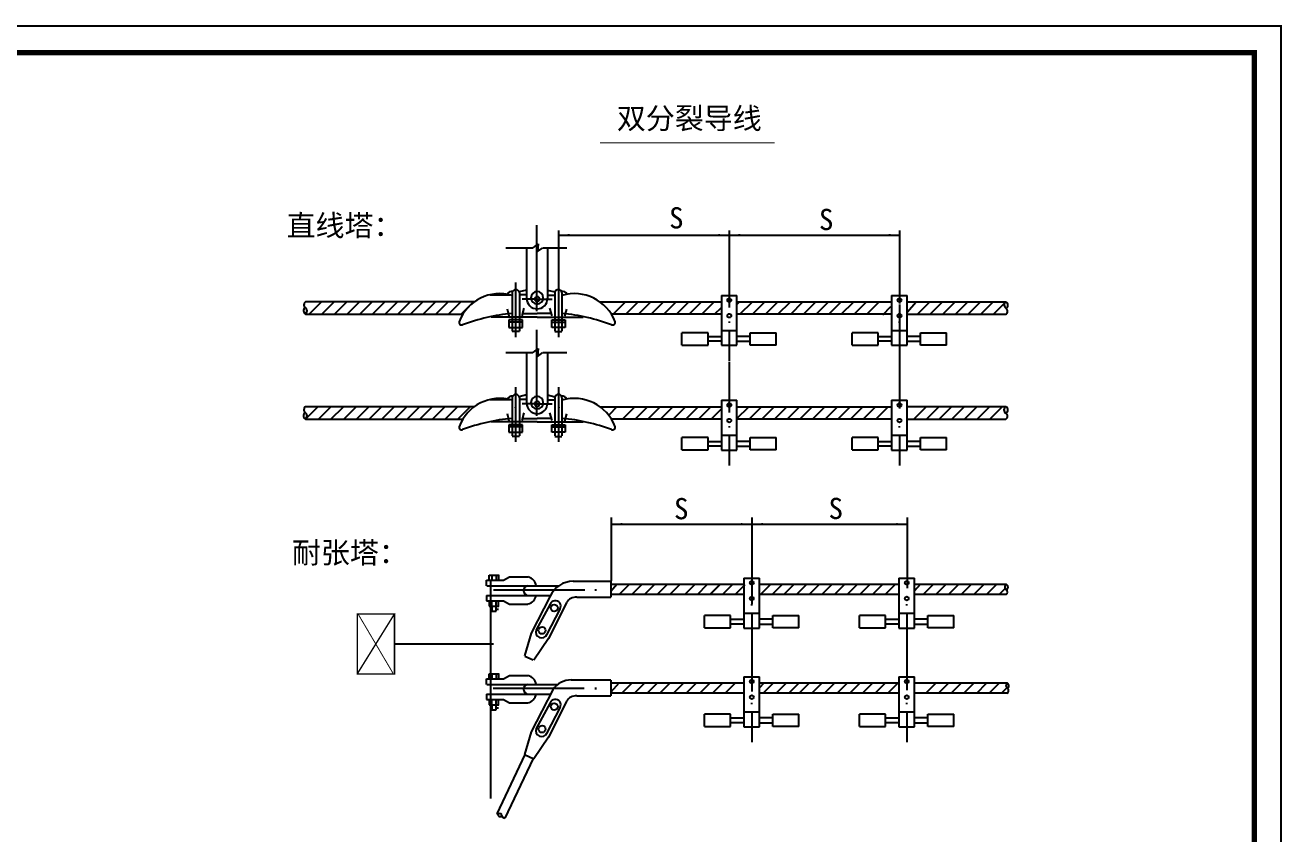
# Model space of a CAD drawing. Extents: x 457 to 4918, y -67 to 391.
# Drawn here: x 4681.3 to 4918, y 85.1 to 237.4 of the extents above; entities that cross this region are included whole.
import ezdxf

# ---------------------------------------------------------------- set-up
doc = ezdxf.new("R2010")
doc.units = 0
doc.header["$LTSCALE"] = 40
doc.header["$MEASUREMENT"] = 0
doc.layers.get('0').update_dxf_attribs({"linetype": 'CONTINUOUS'})
doc.layers.add('1', color=2, linetype='CONTINUOUS')
doc.styles.add('图签 宋体4', font='', dxfattribs={"height": 4})
doc.styles.get('图签 宋体4').set_extended_font_data('SimSun')

# ---------------------------------------------------------------- blocks, each defined once
blk = doc.blocks.new('*X31')
at = {"color": 0}
blk.add_line((78.89, 235), (83.05, 235), dxfattribs=at)

msp = doc.modelspace()

# ---------------------------------------------------------------- linework, layer by layer
at = {"color": 0}
for p, q in [((4777.67, 183.53), (4777.67, 199.73)), ((4771.83, 195.45), (4776.89, 195.45)), ((4775.73, 195.41), (4775.73, 185.96)), ((4776.94, 195.46), (4777.87, 196.21)), ((4777.87, 196.21), (4777.78, 194.72)), ((4777.78, 194.72), (4778.79, 195.46)), ((4778.84, 195.45), (4783.32, 195.45)), ((4779.65, 195.41), (4779.65, 185.96)), ((4773.65, 188.93), (4773.65, 178.64)), ((4775.73, 187.49), (4774.32, 187.13)), ((4779.65, 187.49), (4781.06, 187.14)), ((4781.73, 188.93), (4781.73, 178.64)), ((4765.87, 185.25), (4734.05, 185.25)), ((4734.76, 182.93), (4737.09, 185.25)), ((4737.15, 182.93), (4739.47, 185.25)), ((4739.54, 182.93), (4741.86, 185.25)), ((4741.92, 182.93), (4744.25, 185.25)), ((4744.31, 182.93), (4746.63, 185.25)), ((4746.69, 182.93), (4749.02, 185.25)), ((4749.08, 182.93), (4751.4, 185.25)), ((4751.47, 182.93), (4753.79, 185.25)), ((4753.85, 182.93), (4756.18, 185.25)), ((4756.24, 182.93), (4758.56, 185.25)), ((4758.63, 182.93), (4760.95, 185.25)), ((4761.01, 182.93), (4763.34, 185.25)), ((4763.4, 182.93), (4765.72, 185.25)), ((4773.02, 186.95), (4773.02, 179.75)), ((4774.36, 186.95), (4774.36, 179.75)), ((4775.73, 186.6), (4774.36, 186.6)), ((4777.69, 185.79), (4774.86, 185.79)), ((4777.69, 185.79), (4780.53, 185.79)), ((4779.65, 186.52), (4781.02, 186.52)), ((4781.02, 186.95), (4781.02, 179.75)), ((4782.37, 186.95), (4782.37, 179.75)), ((4789.51, 185.25), (4812.41, 185.25)), ((4792.04, 182.93), (4794.36, 185.25)), ((4794.42, 182.93), (4796.75, 185.25)), ((4796.81, 182.93), (4799.13, 185.25)), ((4799.2, 182.93), (4801.52, 185.25)), ((4801.58, 182.93), (4803.91, 185.25)), ((4803.97, 182.93), (4806.29, 185.25)), ((4806.36, 182.93), (4808.68, 185.25)), ((4808.74, 182.93), (4811.07, 185.25)), ((4812.41, 186.46), (4812.41, 177.08)), ((4812.41, 186.46), (4815.34, 186.46)), ((4815.34, 177.08), (4815.34, 186.46)), ((4815.34, 185.25), (4844.42, 185.25)), ((4815.34, 184.75), (4815.84, 185.25)), ((4815.9, 182.93), (4818.23, 185.25)), ((4818.29, 182.93), (4820.61, 185.25)), ((4820.68, 182.93), (4823, 185.25)), ((4823.06, 182.93), (4825.39, 185.25)), ((4825.45, 182.93), (4827.77, 185.25)), ((4827.84, 182.93), (4830.16, 185.25)), ((4830.22, 182.93), (4832.55, 185.25)), ((4832.61, 182.93), (4834.93, 185.25)), ((4834.99, 182.93), (4837.32, 185.25)), ((4837.38, 182.93), (4839.7, 185.25)), ((4839.77, 182.93), (4842.09, 185.25)), ((4844.46, 186.46), (4844.46, 177.08)), ((4844.46, 186.46), (4847.39, 186.46)), ((4845.98, 165.2), (4845.98, 184.77)), ((4847.35, 185.27), (4866, 185.27)), ((4847.39, 177.08), (4847.39, 186.46)), ((4849, 185.16), (4847.45, 183.35)), ((4849.31, 182.93), (4851.66, 185.27)), ((4851.7, 182.93), (4854.04, 185.27)), ((4854.09, 182.93), (4856.43, 185.27)), ((4856.47, 182.93), (4858.82, 185.27)), ((4858.86, 182.93), (4861.2, 185.27)), ((4861.25, 182.93), (4863.59, 185.27)), ((4863.63, 182.93), (4865.98, 185.27)), ((4734.05, 182.93), (4763.71, 182.93)), ((4777.69, 182.38), (4769.05, 182.38)), ((4772.45, 182.55), (4772.09, 183.91)), ((4774.86, 182.64), (4775.28, 184.08)), ((4775, 183.06), (4777.69, 183.06)), ((4780.39, 183.06), (4777.69, 183.06)), ((4777.69, 182.38), (4786.34, 182.38)), ((4780.53, 182.64), (4780.1, 184.08)), ((4782.94, 182.55), (4783.29, 183.91)), ((4812.41, 182.93), (4791.68, 182.93)), ((4811.13, 182.93), (4812.41, 184.21)), ((4844.42, 182.93), (4815.34, 182.93)), ((4842.78, 182.83), (4844.33, 184.39)), ((4847.35, 182.93), (4866, 182.93)), ((4774.93, 181.87), (4772.38, 181.87)), ((4772.38, 181.87), (4772.38, 180.43)), ((4774.93, 181.45), (4772.38, 181.45)), ((4772.38, 180.43), (4774.93, 180.43)), ((4774.93, 180.43), (4774.93, 181.87)), ((4777.67, 163.79), (4777.67, 179.99)), ((4780.46, 180.43), (4780.46, 181.87)), ((4780.46, 181.87), (4783.01, 181.87)), ((4780.46, 181.45), (4783.01, 181.45)), ((4783.01, 180.43), (4780.46, 180.43)), ((4783.01, 181.87), (4783.01, 180.43)), ((4813.92, 181.31), (4813.92, 181.56)), ((4845.97, 181.31), (4845.97, 181.56)), ((4774.36, 179.66), (4773.02, 179.66)), ((4781.02, 179.66), (4782.37, 179.66)), ((4809.88, 179.44), (4804.98, 179.44)), ((4804.98, 177.13), (4804.98, 179.44)), ((4809.88, 179.22), (4809.88, 179.44)), ((4809.88, 177.51), (4809.88, 179.23)), ((4809.88, 178.73), (4812.38, 178.73)), ((4812.38, 177.84), (4809.88, 177.84)), ((4812.41, 179.87), (4815.33, 179.87)), ((4813.89, 179.63), (4813.89, 174.17)), ((4817.84, 178.73), (4815.34, 178.73)), ((4815.34, 177.84), (4817.84, 177.84)), ((4817.84, 179.22), (4817.84, 179.44)), ((4817.84, 179.44), (4822.74, 179.44)), ((4817.84, 177.51), (4817.84, 179.23)), ((4822.74, 177.13), (4822.74, 179.44)), ((4841.93, 179.44), (4837.04, 179.44)), ((4837.04, 177.13), (4837.04, 179.44)), ((4841.93, 179.22), (4841.93, 179.44)), ((4841.93, 177.51), (4841.93, 179.23)), ((4841.93, 178.73), (4844.44, 178.73)), ((4844.44, 177.84), (4841.93, 177.84)), ((4844.46, 179.87), (4847.38, 179.87)), ((4849.89, 178.73), (4847.39, 178.73)), ((4847.39, 177.84), (4849.89, 177.84)), ((4849.89, 179.44), (4854.79, 179.44)), ((4849.89, 179.22), (4849.89, 179.44)), ((4849.89, 177.51), (4849.89, 179.23)), ((4854.79, 177.13), (4854.79, 179.44)), ((4771.83, 175.71), (4776.89, 175.71)), ((4775.73, 175.67), (4775.73, 166.22)), ((4776.94, 175.72), (4777.87, 176.46)), ((4777.87, 176.46), (4777.78, 174.98)), ((4777.78, 174.98), (4778.79, 175.72)), ((4778.84, 175.71), (4783.32, 175.71)), ((4779.65, 175.67), (4779.65, 166.22)), ((4804.98, 177.13), (4809.88, 177.13)), ((4809.88, 177.13), (4809.88, 177.51)), ((4812.41, 177.08), (4815.34, 177.08)), ((4817.84, 177.13), (4817.84, 177.51)), ((4822.74, 177.13), (4817.84, 177.13)), ((4837.04, 177.13), (4841.93, 177.13)), ((4841.93, 177.13), (4841.93, 177.51)), ((4844.46, 177.08), (4847.39, 177.08)), ((4849.89, 177.13), (4849.89, 177.51)), ((4854.79, 177.13), (4849.89, 177.13)), ((4813.89, 173.97), (4813.89, 164.45)), ((4773.65, 169.19), (4773.65, 158.9)), ((4781.73, 169.19), (4781.73, 158.9)), ((4773.02, 167.21), (4773.02, 160)), ((4775.71, 167.74), (4774.32, 167.39)), ((4774.36, 167.21), (4774.36, 160)), ((4775.67, 166.86), (4774.36, 166.86)), ((4777.69, 166.04), (4774.86, 166.04)), ((4777.69, 166.04), (4780.53, 166.04)), ((4779.65, 167.75), (4781.06, 167.39)), ((4779.65, 166.78), (4781.02, 166.78)), ((4781.02, 167.21), (4781.02, 160)), ((4782.37, 167.21), (4782.37, 160)), ((4812.41, 166.72), (4812.41, 157.33)), ((4812.41, 166.72), (4815.34, 166.72)), ((4815.34, 157.33), (4815.34, 166.72)), ((4844.46, 166.72), (4844.46, 157.33)), ((4844.46, 166.72), (4847.39, 166.72)), ((4847.39, 157.33), (4847.39, 166.72)), ((4765.87, 165.51), (4734.05, 165.51)), ((4734.11, 163.19), (4736.43, 165.51)), ((4736.5, 163.19), (4738.82, 165.51)), ((4738.88, 163.19), (4741.21, 165.51)), ((4741.27, 163.19), (4743.59, 165.51)), ((4743.66, 163.19), (4745.98, 165.51)), ((4746.04, 163.19), (4748.37, 165.51)), ((4748.43, 163.19), (4750.75, 165.51)), ((4750.82, 163.19), (4753.14, 165.51)), ((4753.2, 163.19), (4755.53, 165.51)), ((4755.59, 163.19), (4757.91, 165.51)), ((4757.98, 163.19), (4760.3, 165.51)), ((4760.36, 163.19), (4762.69, 165.51)), ((4762.75, 163.19), (4765.07, 165.51)), ((4772.45, 162.81), (4772.09, 164.17)), ((4774.86, 162.9), (4775.28, 164.34)), ((4775, 163.32), (4777.69, 163.32)), ((4780.39, 163.32), (4777.69, 163.32)), ((4780.53, 162.9), (4780.1, 164.34)), ((4782.94, 162.81), (4783.29, 164.17)), ((4789.51, 165.51), (4812.41, 165.51)), ((4792.74, 165.47), (4791.18, 163.92)), ((4793.77, 163.19), (4796.1, 165.51)), ((4796.16, 163.19), (4798.48, 165.51)), ((4798.55, 163.19), (4800.87, 165.51)), ((4800.93, 163.19), (4803.26, 165.51)), ((4803.32, 163.19), (4805.64, 165.51)), ((4805.71, 163.19), (4808.03, 165.51)), ((4808.09, 163.19), (4810.42, 165.51)), ((4810.48, 163.19), (4812.41, 165.11)), ((4815.34, 165.51), (4844.42, 165.51)), ((4815.34, 163.27), (4817.58, 165.51)), ((4817.64, 163.19), (4819.96, 165.51)), ((4820.03, 163.19), (4822.35, 165.51)), ((4822.41, 163.19), (4824.73, 165.51)), ((4824.8, 163.19), (4827.12, 165.51)), ((4827.18, 163.19), (4829.51, 165.51)), ((4829.57, 163.19), (4831.89, 165.51)), ((4831.96, 163.19), (4834.28, 165.51)), ((4834.34, 163.19), (4836.67, 165.51)), ((4836.73, 163.19), (4839.05, 165.51)), ((4839.12, 163.19), (4841.44, 165.51)), ((4841.5, 163.19), (4843.83, 165.51)), ((4847.35, 165.53), (4866, 165.53)), ((4848.66, 163.19), (4851.01, 165.53)), ((4851.05, 163.19), (4853.39, 165.53)), ((4853.44, 163.19), (4855.78, 165.53)), ((4855.82, 163.19), (4858.16, 165.53)), ((4858.21, 163.19), (4860.55, 165.53)), ((4860.6, 163.19), (4862.94, 165.53)), ((4862.98, 163.19), (4865.32, 165.53)), ((4734.05, 163.19), (4763.71, 163.19)), ((4777.69, 162.64), (4769.05, 162.64)), ((4772.38, 162.13), (4772.38, 160.69)), ((4774.93, 162.13), (4772.38, 162.13)), ((4774.93, 161.7), (4772.38, 161.7)), ((4774.93, 160.69), (4774.93, 162.13)), ((4777.69, 162.64), (4786.34, 162.64)), ((4780.46, 160.69), (4780.46, 162.13)), ((4780.46, 162.13), (4783.01, 162.13)), ((4780.46, 161.7), (4783.01, 161.7)), ((4783.01, 162.13), (4783.01, 160.69)), ((4812.41, 163.19), (4791.68, 163.19)), ((4813.92, 161.57), (4813.92, 161.82)), ((4844.42, 163.19), (4815.34, 163.19)), ((4845.97, 161.57), (4845.97, 161.82)), ((4847.35, 163.19), (4866, 163.19)), ((4772.38, 160.69), (4774.93, 160.69)), ((4774.36, 159.92), (4773.02, 159.92)), ((4783.01, 160.69), (4780.46, 160.69)), ((4781.02, 159.92), (4782.37, 159.92)), ((4809.88, 159.69), (4804.98, 159.69)), ((4804.98, 157.38), (4804.98, 159.69)), ((4809.88, 159.48), (4809.88, 159.69)), ((4809.88, 157.77), (4809.88, 159.48)), ((4809.88, 158.98), (4812.38, 158.98)), ((4812.41, 160.13), (4815.33, 160.13)), ((4813.89, 159.89), (4813.89, 154.43)), ((4817.84, 158.98), (4815.34, 158.98)), ((4817.84, 159.48), (4817.84, 159.69)), ((4817.84, 159.69), (4822.74, 159.69)), ((4817.84, 157.77), (4817.84, 159.48)), ((4822.74, 157.38), (4822.74, 159.69)), ((4841.93, 159.69), (4837.04, 159.69)), ((4837.04, 157.38), (4837.04, 159.69)), ((4841.93, 159.48), (4841.93, 159.69)), ((4841.93, 157.77), (4841.93, 159.48)), ((4841.93, 158.98), (4844.44, 158.98)), ((4844.46, 160.13), (4847.38, 160.13)), ((4845.94, 159.89), (4845.94, 154.43)), ((4849.89, 158.98), (4847.39, 158.98)), ((4849.89, 159.69), (4854.79, 159.69)), ((4849.89, 159.48), (4849.89, 159.69)), ((4849.89, 157.77), (4849.89, 159.48)), ((4854.79, 157.38), (4854.79, 159.69)), ((4804.98, 157.38), (4809.88, 157.38)), ((4812.38, 158.1), (4809.88, 158.1)), ((4809.88, 157.38), (4809.88, 157.76)), ((4812.41, 157.33), (4815.34, 157.33)), ((4815.34, 158.1), (4817.84, 158.1)), ((4817.84, 157.38), (4817.84, 157.76)), ((4822.74, 157.38), (4817.84, 157.38)), ((4837.04, 157.38), (4841.93, 157.38)), ((4844.44, 158.1), (4841.93, 158.1)), ((4841.93, 157.38), (4841.93, 157.76)), ((4844.46, 157.33), (4847.39, 157.33)), ((4847.39, 158.1), (4849.89, 158.1)), ((4849.89, 157.38), (4849.89, 157.76)), ((4854.79, 157.38), (4849.89, 157.38)), ((4768.19, 132.82), (4771.38, 132.82)), ((4768.19, 131.81), (4768.19, 132.82)), ((4768.64, 133.82), (4770.46, 133.82)), ((4768.64, 132.82), (4768.64, 133.82)), ((4768.94, 132.88), (4768.94, 91.74)), ((4769.2, 133.84), (4769.2, 132.84)), ((4769.96, 133.84), (4769.96, 132.84)), ((4770.43, 133.84), (4770.43, 132.84)), ((4771.38, 132.82), (4772.51, 133.45)), ((4772.51, 133.45), (4775.92, 133.45)), ((4784.47, 132.64), (4791.59, 132.64)), ((4791.59, 132.64), (4791.59, 129.65)), ((4816.65, 133.21), (4819.58, 133.21)), ((4816.65, 133.21), (4816.65, 123.83)), ((4819.58, 123.83), (4819.58, 133.21)), ((4845.83, 133.21), (4845.83, 123.83)), ((4845.83, 133.21), (4848.76, 133.21)), ((4848.76, 123.83), (4848.76, 133.21)), ((4768.22, 131.81), (4771.38, 131.81)), ((4769.48, 131.06), (4786.66, 131.06)), ((4771.38, 131.81), (4775.17, 131.81)), ((4775.17, 131.81), (4775.92, 131.81)), ((4775.95, 131.81), (4781.81, 131.81)), ((4788.59, 131.06), (4788.9, 131.06)), ((4816.65, 132.03), (4791.59, 132.03)), ((4792.7, 132.03), (4791.59, 130.73)), ((4793.14, 130.15), (4795.02, 132.03)), ((4795.53, 130.15), (4797.4, 132.03)), ((4797.92, 130.15), (4799.79, 132.03)), ((4800.3, 130.15), (4802.18, 132.03)), ((4802.69, 130.15), (4804.56, 132.03)), ((4805.49, 130.15), (4807.37, 132.03)), ((4807.88, 130.15), (4809.75, 132.03)), ((4810.24, 130.15), (4812.11, 132.03)), ((4810.27, 130.15), (4812.14, 132.03)), ((4812.63, 130.15), (4814.5, 132.03)), ((4815.01, 130.15), (4816.89, 132.03)), ((4845.83, 132.03), (4819.58, 132.03)), ((4823.14, 132.03), (4819.58, 132.03)), ((4819.79, 130.15), (4821.66, 132.03)), ((4821.99, 130.15), (4823.86, 132.03)), ((4824.17, 130.15), (4826.04, 132.03)), ((4826.55, 130.15), (4828.43, 132.03)), ((4828.94, 130.15), (4830.81, 132.03)), ((4831.33, 130.15), (4833.2, 132.03)), ((4833.71, 130.15), (4835.59, 132.03)), ((4836.1, 130.15), (4837.97, 132.03)), ((4838.49, 130.15), (4840.36, 132.03)), ((4840.87, 130.15), (4842.75, 132.03)), ((4843.26, 130.15), (4845.13, 132.03)), ((4866.12, 132.03), (4848.76, 132.03)), ((4849.81, 132.02), (4848.76, 130.86)), ((4850.42, 130.15), (4852.29, 132.03)), ((4852.81, 130.15), (4854.68, 132.03)), ((4855.19, 130.15), (4857.07, 132.03)), ((4857.58, 130.15), (4859.45, 132.03)), ((4859.97, 130.15), (4861.84, 132.03)), ((4862.35, 130.15), (4864.23, 132.03)), ((4864.71, 130.15), (4865.83, 131.27)), ((4768.19, 129.99), (4780.25, 129.99)), ((4768.19, 129.95), (4768.19, 128.95)), ((4768.19, 128.95), (4771.38, 128.95)), ((4768.64, 128.95), (4768.64, 127.94)), ((4768.64, 127.94), (4770.46, 127.94)), ((4769.2, 127.92), (4769.2, 128.93)), ((4769.2, 127.94), (4769.2, 126.99)), ((4769.96, 127.92), (4769.96, 128.93)), ((4769.96, 126.99), (4769.96, 127.94)), ((4770.43, 127.92), (4770.43, 128.93)), ((4771.38, 128.95), (4772.51, 128.31)), ((4772.51, 128.31), (4775.92, 128.31)), ((4780.17, 129.82), (4776.58, 122.84)), ((4780.17, 128.35), (4777.51, 123.47)), ((4783.24, 128.62), (4779.83, 121.81)), ((4779.99, 129.99), (4780.24, 129.99)), ((4779.99, 129.99), (4779.99, 129.99)), ((4785.15, 129.66), (4791.59, 129.66)), ((4816.65, 130.15), (4791.59, 130.15)), ((4818.16, 128.06), (4818.16, 128.31)), ((4845.83, 130.15), (4819.58, 130.15)), ((4823.14, 130.15), (4819.58, 130.15)), ((4847.34, 128.06), (4847.34, 128.31)), ((4866.05, 130.15), (4848.76, 130.15)), ((4768.8, 127.36), (4769.2, 127.36)), ((4769.2, 126.99), (4769.96, 126.99)), ((4769.96, 127.36), (4770.43, 127.36)), ((4782.04, 127.52), (4779.49, 122.55)), ((4809.23, 123.88), (4809.23, 126.19)), ((4814.12, 126.19), (4809.23, 126.19)), ((4814.12, 125.97), (4814.12, 126.19)), ((4814.12, 124.26), (4814.12, 125.98)), ((4814.12, 125.48), (4816.63, 125.48)), ((4816.65, 126.62), (4819.57, 126.62)), ((4818.11, 126.62), (4818.11, 121.16)), ((4822.09, 125.48), (4819.58, 125.48)), ((4822.09, 126.19), (4826.98, 126.19)), ((4822.09, 125.97), (4822.09, 126.19)), ((4822.09, 124.26), (4822.09, 125.98)), ((4826.98, 123.88), (4826.98, 126.19)), ((4838.41, 123.88), (4838.41, 126.19)), ((4843.3, 126.19), (4838.41, 126.19)), ((4843.3, 125.97), (4843.3, 126.19)), ((4843.3, 124.26), (4843.3, 125.98)), ((4843.3, 125.48), (4845.81, 125.48)), ((4845.83, 126.62), (4848.75, 126.62)), ((4847.31, 126.38), (4847.31, 112.12)), ((4851.26, 125.48), (4848.76, 125.48)), ((4851.26, 126.19), (4856.16, 126.19)), ((4851.26, 125.97), (4851.26, 126.19)), ((4851.26, 124.26), (4851.26, 125.98)), ((4856.16, 123.88), (4856.16, 126.19)), ((4809.23, 123.88), (4814.12, 123.88)), ((4816.63, 124.59), (4814.12, 124.59)), ((4814.12, 123.88), (4814.12, 124.26)), ((4816.65, 123.83), (4819.58, 123.83)), ((4819.58, 124.59), (4822.09, 124.59)), ((4822.09, 123.88), (4822.09, 124.26)), ((4826.98, 123.88), (4822.09, 123.88)), ((4838.41, 123.88), (4843.3, 123.88)), ((4845.81, 124.59), (4843.3, 124.59)), ((4843.3, 123.88), (4843.3, 124.26)), ((4845.83, 123.83), (4848.76, 123.83)), ((4848.76, 124.59), (4851.26, 124.59)), ((4851.26, 123.88), (4851.26, 124.26)), ((4856.16, 123.88), (4851.26, 123.88)), ((4750.76, 120.85), (4769.48, 120.85)), ((4776.58, 122.86), (4775.33, 118.6)), ((4779.84, 121.85), (4777.07, 117.78)), ((4818.12, 122.53), (4818.12, 111.86)), ((4775.41, 118.55), (4776.96, 117.82)), ((4768.19, 113.23), (4768.19, 114.24)), ((4768.19, 114.24), (4771.38, 114.24)), ((4768.64, 114.24), (4768.64, 115.24)), ((4768.64, 115.24), (4770.46, 115.24)), ((4769.2, 115.26), (4769.2, 114.26)), ((4769.96, 115.26), (4769.96, 114.26)), ((4770.43, 115.26), (4770.43, 114.26)), ((4771.38, 114.24), (4772.51, 114.87)), ((4772.51, 114.87), (4775.92, 114.87)), ((4784.09, 114.06), (4791.61, 114.06)), ((4791.59, 114.05), (4791.59, 111.07)), ((4816.65, 114.63), (4819.58, 114.63)), ((4816.65, 114.63), (4816.65, 105.25)), ((4819.58, 105.25), (4819.58, 114.63)), ((4845.83, 114.63), (4845.83, 105.25)), ((4845.83, 114.63), (4848.76, 114.63)), ((4848.76, 105.25), (4848.76, 114.63)), ((4768.19, 111.41), (4780.26, 111.41)), ((4768.19, 111.37), (4768.19, 110.37)), ((4768.22, 113.23), (4771.38, 113.23)), ((4769.44, 112.51), (4786.54, 112.51)), ((4771.38, 113.23), (4775.17, 113.23)), ((4775.17, 113.23), (4775.92, 113.23)), ((4775.95, 113.23), (4781.63, 113.23)), ((4780.67, 112.22), (4776.58, 104.26)), ((4779.99, 111.41), (4779.99, 111.41)), ((4779.99, 111.41), (4780.24, 111.41)), ((4788.59, 112.51), (4788.9, 112.51)), ((4788.59, 112.48), (4788.9, 112.48)), ((4816.65, 113.45), (4791.59, 113.45)), ((4793.11, 113.44), (4791.59, 111.75)), ((4816.65, 111.57), (4791.59, 111.57)), ((4793.66, 111.57), (4795.53, 113.45)), ((4796.04, 111.57), (4797.92, 113.45)), ((4798.43, 111.57), (4800.3, 113.45)), ((4800.82, 111.57), (4802.69, 113.45)), ((4803.39, 111.57), (4805.26, 113.45)), ((4805.77, 111.57), (4807.65, 113.45)), ((4808.37, 111.57), (4810.24, 113.45)), ((4810.75, 111.57), (4812.63, 113.45)), ((4813.14, 111.57), (4815.01, 113.45)), ((4845.83, 113.45), (4819.58, 113.45)), ((4823.14, 113.45), (4819.58, 113.45)), ((4845.83, 111.57), (4819.58, 111.57)), ((4823.14, 111.57), (4819.58, 111.57)), ((4820.41, 113.44), (4819.59, 112.55)), ((4820.3, 111.57), (4822.17, 113.45)), ((4822.7, 111.57), (4824.57, 113.45)), ((4825.09, 111.57), (4826.96, 113.45)), ((4827.07, 111.57), (4828.94, 113.45)), ((4829.45, 111.57), (4831.33, 113.45)), ((4831.84, 111.57), (4833.71, 113.45)), ((4834.23, 111.57), (4836.1, 113.45)), ((4836.61, 111.57), (4838.49, 113.45)), ((4839, 111.57), (4840.87, 113.45)), ((4841.39, 111.57), (4843.26, 113.45)), ((4843.77, 111.57), (4845.64, 113.45)), ((4866.29, 113.45), (4848.76, 113.45)), ((4866.23, 111.57), (4848.76, 111.57)), ((4850.93, 111.57), (4852.8, 113.45)), ((4853.32, 111.57), (4855.19, 113.45)), ((4855.7, 111.57), (4857.58, 113.45)), ((4858.09, 111.57), (4859.96, 113.45)), ((4860.48, 111.57), (4862.35, 113.45)), ((4862.86, 111.57), (4864.74, 113.45)), ((4865.14, 111.58), (4866.14, 112.58)), ((4768.19, 110.37), (4771.38, 110.37)), ((4768.64, 110.37), (4768.64, 109.36)), ((4768.64, 109.36), (4770.46, 109.36)), ((4769.2, 109.34), (4769.2, 110.35)), ((4769.2, 109.36), (4769.2, 108.41)), ((4769.96, 109.34), (4769.96, 110.35)), ((4769.96, 108.41), (4769.96, 109.36)), ((4770.43, 109.34), (4770.43, 110.35)), ((4771.38, 110.37), (4772.51, 109.73)), ((4772.51, 109.73), (4775.92, 109.73)), ((4780.17, 109.77), (4777.51, 104.89)), ((4782.04, 108.94), (4779.49, 103.97)), ((4783.24, 110.04), (4779.83, 103.23)), ((4785.15, 111.08), (4791.59, 111.08)), ((4818.16, 109.48), (4818.16, 109.73)), ((4847.34, 109.48), (4847.34, 109.73)), ((4768.8, 108.78), (4769.2, 108.78)), ((4769.2, 108.41), (4769.96, 108.41)), ((4769.96, 108.78), (4770.43, 108.78)), ((4814.12, 107.61), (4809.23, 107.61)), ((4809.23, 105.3), (4809.23, 107.61)), ((4814.12, 107.39), (4814.12, 107.61)), ((4814.12, 105.68), (4814.12, 107.4)), ((4814.12, 106.9), (4816.63, 106.9)), ((4816.65, 108.04), (4819.57, 108.04)), ((4818.13, 107.8), (4818.13, 102.34)), ((4822.09, 106.9), (4819.58, 106.9)), ((4822.09, 107.61), (4826.98, 107.61)), ((4822.09, 107.39), (4822.09, 107.61)), ((4822.09, 105.68), (4822.09, 107.4)), ((4826.98, 105.3), (4826.98, 107.61)), ((4843.3, 107.61), (4838.41, 107.61)), ((4838.41, 105.3), (4838.41, 107.61)), ((4843.3, 107.39), (4843.3, 107.61)), ((4843.3, 105.68), (4843.3, 107.4)), ((4843.3, 106.9), (4845.81, 106.9)), ((4845.83, 108.04), (4848.75, 108.04)), ((4847.31, 107.8), (4847.31, 102.34)), ((4851.26, 106.9), (4848.76, 106.9)), ((4851.26, 107.61), (4856.16, 107.61)), ((4851.26, 107.39), (4851.26, 107.61)), ((4851.26, 105.68), (4851.26, 107.4)), ((4856.16, 105.3), (4856.16, 107.61)), ((4776.58, 104.28), (4775.33, 100.01)), ((4809.23, 105.3), (4814.12, 105.3)), ((4816.63, 106.01), (4814.12, 106.01)), ((4814.12, 105.3), (4814.12, 105.68)), ((4816.65, 105.25), (4819.58, 105.25)), ((4819.58, 106.01), (4822.09, 106.01)), ((4822.09, 105.3), (4822.09, 105.68)), ((4826.98, 105.3), (4822.09, 105.3)), ((4838.41, 105.3), (4843.3, 105.3)), ((4845.81, 106.01), (4843.3, 106.01)), ((4843.3, 105.3), (4843.3, 105.68)), ((4845.83, 105.25), (4848.76, 105.25)), ((4848.76, 106.01), (4851.26, 106.01)), ((4851.26, 105.3), (4851.26, 105.68)), ((4856.16, 105.3), (4851.26, 105.3)), ((4779.84, 103.27), (4777.06, 99.2)), ((4775.37, 100.02), (4770.12, 88.85)), ((4775.33, 100.01), (4777.06, 99.2)), ((4776.96, 99.24), (4771.63, 88.05)), ((4770.11, 88.86), (4770.19, 88.86)), ((4770.22, 88.84), (4770.47, 88.89)), ((4770.22, 88.84), (4770.3, 88.72)), ((4770.3, 88.72), (4770.34, 88.55)), ((4770.34, 88.55), (4770.47, 88.43)), ((4770.47, 88.89), (4770.64, 88.97)), ((4770.47, 88.43), (4770.64, 88.34)), ((4770.64, 88.97), (4770.85, 88.89)), ((4770.64, 88.34), (4770.76, 88.34)), ((4770.76, 88.34), (4770.89, 88.34)), ((4770.85, 88.89), (4770.93, 88.72)), ((4770.89, 88.34), (4771.01, 88.34)), ((4770.93, 88.72), (4771.05, 88.51)), ((4771.01, 88.34), (4771.1, 88.34)), ((4771.05, 88.51), (4771.18, 88.34)), ((4771.18, 88.34), (4771.31, 88.18)), ((4771.31, 88.18), (4771.43, 88.09)), ((4771.43, 88.09), (4771.64, 88.05))]:
    msp.add_line(p, q, dxfattribs=at)
for points, const_width in [([(4444.78, -59.81), (4917.78, -59.81), (4917.78, 237.19), (4444.78, 237.19)], 0.35), ([(4469.78, -54.81), (4912.78, -54.81), (4912.78, 232.19), (4469.78, 232.19)], 1)]:
    msp.add_lwpolyline(points, close=True, dxfattribs=dict(const_width=const_width))
at = {"color": 0, "flags": 128}
for points, const_width in [([(4789.51, 215.2), (4822.42, 215.2)], 0.18), ([(4750.84, 126.5), (4750.84, 115.2), (4743.82, 115.2), (4743.82, 126.5), (4750.84, 126.5), (4743.82, 115.2)], 0.27), ([(4743.97, 126.5), (4750.55, 115.34)], 0.18)]:
    msp.add_lwpolyline(points, dxfattribs=dict(at, const_width=const_width))
at = {"color": 0}
for centre, radius in [((4813.89, 185.57), 0.352), ((4845.94, 185.57), 0.352), ((4813.89, 182.65), 0.352), ((4845.94, 182.65), 0.352), ((4813.89, 165.83), 0.352), ((4845.94, 165.83), 0.352), ((4813.89, 162.91), 0.352), ((4845.94, 162.91), 0.352), ((4818.13, 132.33), 0.352), ((4847.31, 132.33), 0.352), ((4780.92, 127.61), 0.658), ((4780.92, 127.61), 0.658), ((4818.13, 129.4), 0.352), ((4847.31, 129.4), 0.352), ((4778.63, 123.38), 0.658), ((4778.63, 123.38), 0.658), ((4818.13, 113.75), 0.352), ((4847.31, 113.75), 0.352), ((4780.92, 109.03), 0.658), ((4780.92, 109.03), 0.658), ((4818.13, 110.82), 0.352), ((4847.31, 110.82), 0.352), ((4778.63, 104.8), 0.658), ((4778.63, 104.8), 0.658)]:
    msp.add_circle(centre, radius, dxfattribs=at)
for centre, radius, start, end in [((4772.99, 186.09), 1.16, 84.2733, 147.7286), ((4773.69, 186.91), 0.671, 3.9, 176.1), ((4777.72, 186.02), 1.19, 90, 270), ((4777.67, 186.02), 1.19, 270, 90), ((4781.7, 186.9), 0.676, 4.2309, 175.7691), ((4782.39, 186.09), 1.16, 32.2714, 95.7985), ((4734.47, 184.7), 0.696, 126.8043, 229.2497), ((4770.7, 178.59), 8.23, 73.6756, 159.3564), ((4777.72, 185.93), 1.99, 180, 270), ((4777.76, 185.79), 0.515, 97.8617, 277.8617), ((4777.62, 185.79), 0.515, 262.1383, 82.1383), ((4777.67, 185.93), 1.99, 270, 0), ((4784.68, 178.59), 8.23, 20.6436, 106.3244), ((4866.41, 184.65), 0.747, 123.5024, 239.974), ((4865.61, 184.63), 0.755, 304.5005, 58.9759), ((4734.46, 183.56), 0.75, 125.9996, 237.4571), ((4733.61, 183.54), 0.752, 306.3097, 57.147), ((4776.43, 146.54), 36.69, 95.4453, 110.3603), ((4778.96, 146.54), 36.69, 69.6397, 84.5547), ((4865.67, 183.48), 0.637, 300.5531, 55.3356), ((4763.49, 181.4), 0.496, 169.8482, 290.3603), ((4791.9, 181.4), 0.496, 249.6397, 10.1518), ((4770.7, 158.85), 8.23, 73.6756, 159.3564), ((4772.99, 166.35), 1.16, 84.2593, 147.7286), ((4773.69, 167.16), 0.672, 3.9556, 176.0444), ((4777.72, 166.19), 1.99, 180, 270), ((4777.72, 166.28), 1.19, 90, 270), ((4777.76, 166.04), 0.515, 97.8617, 277.8617), ((4777.62, 166.04), 0.515, 262.1383, 82.1383), ((4777.67, 166.28), 1.19, 270, 90), ((4777.67, 166.19), 1.99, 270, 0), ((4781.7, 167.16), 0.676, 4.2309, 175.7691), ((4782.39, 166.35), 1.16, 32.2714, 95.7985), ((4784.68, 158.85), 8.23, 20.6436, 106.3244), ((4734.42, 163.81), 0.72, 124.4506, 239.2443), ((4734.5, 164.94), 0.723, 127.7928, 228.1722), ((4733.64, 163.78), 0.723, 304.8443, 58.8507), ((4776.43, 126.8), 36.69, 95.4453, 110.3603), ((4778.96, 126.8), 36.69, 69.6397, 84.5547), ((4866.34, 164.9), 0.716, 118.9835, 240.7138), ((4865.65, 164.91), 0.712, 298.463, 61.2342), ((4865.61, 163.73), 0.67, 305.5175, 54.829), ((4763.49, 161.66), 0.496, 169.8482, 290.3603), ((4791.9, 161.66), 0.496, 249.6397, 10.1518), ((4775.6, 131.55), 1.94, 7.5851, 78.1964), ((4784.47, 127.95), 4.69, 90.0958, 156.5422), ((4776.08, 130.9), 0.918, 97.9756, 262.0244), ((4866.32, 131.52), 0.545, 111.4441, 244.8257), ((4865.78, 130.6), 0.521, 300.5669, 54.3393), ((4865.79, 131.54), 0.591, 300.351, 55.9188), ((4775.6, 130.29), 1.94, 281.8036, 352.4149), ((4781.12, 127.97), 1.02, 333.5389, 158.4752), ((4785.05, 127.57), 2.09, 87.1155, 149.8292), ((4778.54, 123.08), 1.11, 159.1946, 336.6072), ((4775.6, 112.97), 1.94, 7.5851, 78.1964), ((4784.11, 109.94), 4.12, 89.7882, 146.4579), ((4776.08, 112.32), 0.918, 97.9756, 262.0244), ((4775.45, 111.78), 2.11, 283.0388, 349.8422), ((4866.56, 112.95), 0.565, 118.6375, 239.041), ((4865.98, 112.03), 0.52, 297.7964, 56.3046), ((4865.99, 112.96), 0.569, 299.3572, 58.3213), ((4781.12, 109.39), 1.02, 333.5389, 158.4752), ((4785.05, 108.99), 2.09, 87.1155, 149.8292), ((4778.54, 104.5), 1.11, 159.1946, 336.6072)]:
    msp.add_arc(centre, radius, start, end, dxfattribs=at)
for p in [(4773.69, 179.66), (4773.73, 179.68), (4781.66, 179.68), (4781.7, 179.66), (4773.62, 165.37), (4781.77, 165.37), (4773.69, 159.92), (4773.73, 159.94), (4781.66, 159.94), (4781.7, 159.92)]:
    msp.add_point(p, dxfattribs=at)
at = {"layer": '1', "color": 0}
for p, q in [((4781.73, 198.68), (4781.73, 185.57)), ((4781.73, 197.82), (4845.98, 197.82)), ((4813.89, 198.68), (4813.89, 184.2)), ((4845.98, 184.94), (4845.98, 198.68)), ((4791.67, 144.67), (4791.67, 132.7)), ((4818.14, 144.67), (4818.14, 128.35)), ((4847.4, 144.67), (4847.4, 131.35)), ((4791.67, 143.39), (4847.4, 143.39))]:
    msp.add_line(p, q, dxfattribs=at)
for points in [[(4783.8, 197.82, 0.45, 0, 0), (4781.73, 197.82, 0, 0, 0)], [(4811.82, 197.82, 0.45, 0, 0), (4813.89, 197.82, 0, 0, 0)], [(4815.95, 197.82, 0.45, 0, 0), (4813.89, 197.82, 0, 0, 0)], [(4843.92, 197.82, 0.45, 0, 0), (4845.98, 197.82, 0, 0, 0)], [(4793.73, 143.39, 0.45, 0, 0), (4791.67, 143.39, 0, 0, 0)], [(4816.08, 143.39, 0.45, 0, 0), (4818.14, 143.39, 0, 0, 0)], [(4820.21, 143.39, 0.45, 0, 0), (4818.14, 143.39, 0, 0, 0)], [(4845.34, 143.39, 0.45, 0, 0), (4847.4, 143.39, 0, 0, 0)]]:
    msp.add_lwpolyline(points, format="xyseb", dxfattribs=at)

# ---------------------------------------------------------------- block references
at = {"color": 0, "xscale": 0.9000000000014552, "yscale": 0.900000000000091, "zscale": 0.9000000000000057}
for p in [(4697.83, -24.9), (4697.83, -44.64)]:
    msp.add_blockref('*X31', p, dxfattribs=at)

# ---------------------------------------------------------------- texts
at = {"color": 0, "style": '图签 宋体4'}
for s, p in [('双分裂导线', (4792.71, 217.82)), ('直线塔：', (4730.51, 197.64)), ('耐张塔：', (4731.52, 136.04))]:
    msp.add_text(s, height=4, dxfattribs=at).set_placement(p)
at = {"layer": '1', "color": 0, "style": '图签 宋体4'}
for p in [(4802.55, 199.08), (4830.78, 198.78), (4803.48, 144.32), (4832.58, 144.36)]:
    msp.add_text('S', height=4, dxfattribs=at).set_placement(p)

doc.saveas('drawing.dxf')
